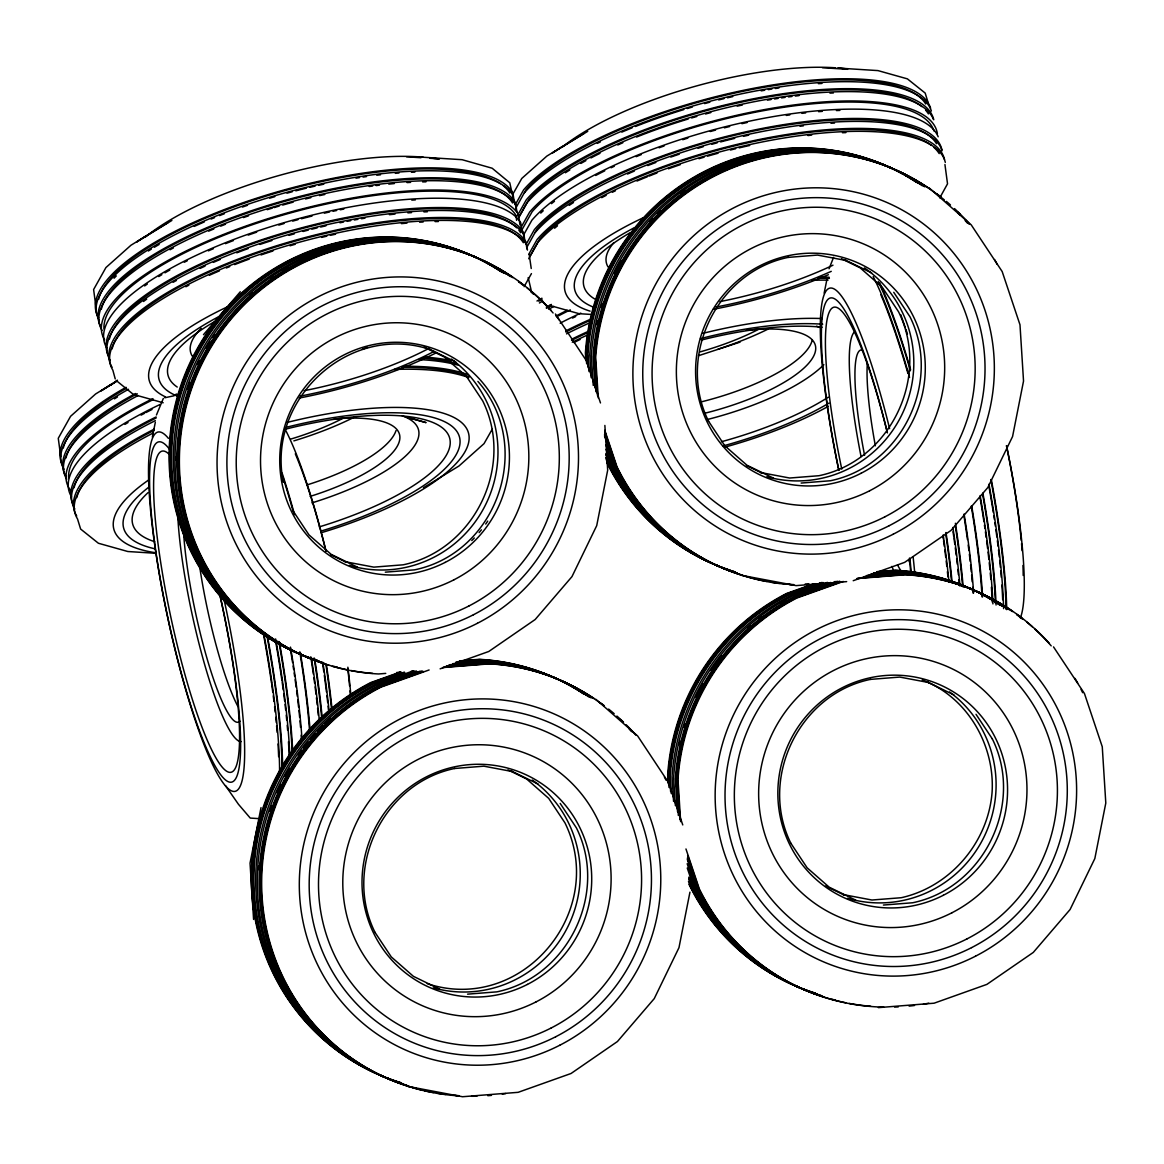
<?xml version="1.0" encoding="UTF-8"?>
<svg xmlns="http://www.w3.org/2000/svg" width="1164" height="1164" viewBox="0 0 1164 1164"><rect width="100%" height="100%" fill="white"/><g stroke="black" fill="none" stroke-linecap="round" stroke-linejoin="round"><path stroke-width="1.5" d="M261.012 807.641L250.042 863.135L253.592 919.429M689.946 892.162L678.976 947.671L654.255 998.61L617.444 1041.518L571.058 1073.484L518.14 1092.327L462.515 1096.735L407.866 1086.405M152.339 437.097L155.336 422.27M824.141 293.153L827.153 278.327M156.456 414.995L163.324 398.452M829.059 268.768L833.584 257.331M512.742 194.359L521.778 178.456L546.818 156.121L583.877 133.453M515.274 204.719L523.611 189.892A217.042 68.341 -15.2 0 1 747.273 89.541A217.042 68.341 -15.2 0 1 930.56 108.106M516.074 207.629L526.07 189.601A214.351 67.497 -15.2 0 1 738.878 92.174A214.351 67.497 -15.2 0 1 925.729 103.96M517.136 216.126L526.303 199.83A217.042 68.341 -15.2 0 1 752.715 98.925A217.042 68.341 -15.2 0 1 933.732 119.761M519.319 216.315L528.762 199.524A214.351 67.497 -15.2 0 1 727.995 105.153A214.351 67.497 -15.2 0 1 921.888 106.622M518.766 217.566L527.103 202.74A217.042 68.341 -15.2 0 1 748.03 102.956A217.042 68.341 -15.2 0 1 933.426 119.266M521.297 226.907L529.635 212.081A217.042 68.341 -15.2 0 1 758.783 110.667A217.042 68.341 -15.2 0 1 937.384 133.802M521.792 230.094L532.094 211.79A214.351 67.497 -15.2 0 1 752.977 112.69A214.351 67.497 -15.2 0 1 933.994 131.008M523.509 235.084L531.861 220.258A217.042 68.341 -15.2 0 1 752.788 120.474A217.042 68.341 -15.2 0 1 938.184 136.785M526.055 244.425L534.392 229.614A217.042 68.341 -15.2 0 1 760.79 128.709A217.042 68.341 -15.2 0 1 941.807 149.545M526.841 247.35L536.837 229.308A214.351 67.497 -15.2 0 1 749.645 131.881A214.351 67.497 -15.2 0 1 936.511 143.681M528.747 254.349L537.084 239.537A217.042 68.341 -15.2 0 1 763.482 138.647A217.042 68.341 -15.2 0 1 944.499 159.483M530.086 256.022L539.543 239.231A214.351 67.497 -15.2 0 1 736.492 145.413A214.351 67.497 -15.2 0 1 931.244 145.238M528.703 258.757L537.87 242.461A217.042 68.341 -15.2 0 1 764.282 141.557A217.042 68.341 -15.2 0 1 945.299 162.393M524.076 286.693L531.439 273.613M492.183 429.298L484.02 443.659L458.98 465.993L423.449 487.731M939.77 197.865L947.525 183.825L944.935 164.502M203.482 334.694L240.293 291.771M146.577 235.535L136.508 242.054L171.879 220.447M111.235 384.295L101.166 390.798L116.546 381.414M562.43 146.446L552.362 152.95L587.733 131.343M168.038 222.542L130.979 245.226L105.924 267.56L93.615 289.545L96.088 308.067M117.433 380.628L95.623 393.97L70.582 416.305L58.273 438.29L60.746 456.826M788.188 257.375C716.966 272.129 676.269 356.228 708.6 421.31M400.576 671.934L370.763 682.555A217.042 212.808 -66.3 0 0 251.962 894.971A217.042 212.808 -66.3 0 0 400.94 1082.738M401.144 672.181L371.345 682.817A217.042 212.808 -66.3 0 0 252.53 895.218A217.042 212.808 -66.3 0 0 401.507 1082.986M404.184 672.195L372.713 683.413A217.042 212.808 -66.3 0 0 253.839 894.912A217.042 212.808 -66.3 0 0 401.173 1083.073M404.752 672.443L373.295 683.661A217.042 212.808 -66.3 0 0 254.29 893.37A217.042 212.808 -66.3 0 0 398.364 1082.229M413.205 670.886L375.128 684.476A217.042 212.808 -66.3 0 0 256.24 895.974A217.042 212.808 -66.3 0 0 403.588 1084.12M416.465 671.002L376.729 685.174A217.042 212.808 -66.3 0 0 257.913 897.59A217.042 212.808 -66.3 0 0 406.891 1085.357M419.957 671.221L378.562 685.989A217.042 212.808 -66.3 0 0 259.688 897.488A217.042 212.808 -66.3 0 0 407.022 1085.634M422.183 670.886L379.129 686.236A217.042 212.808 -66.3 0 0 260.329 898.637A217.042 212.808 -66.3 0 0 409.306 1086.419M423.565 671.483L380.512 686.833A217.042 212.808 -66.3 0 0 261.638 898.346A217.042 212.808 -66.3 0 0 408.971 1086.492M429.109 669.969L381.079 687.095A217.042 212.808 -66.3 0 0 265.508 923.91A217.042 212.808 -66.3 0 0 459.009 1095.877M440.138 668.834L488.793 651.476L535.164 619.524L571.975 576.617L596.71 525.662L607.681 470.154L604.873 425.442M813.112 584.008L786.617 593.451A217.042 212.808 -66.3 0 0 667.67 774.86L668.223 783.663M815.338 583.673L787.184 593.713A217.042 212.808 -66.3 0 0 668.238 775.108L669.024 787.446M821.682 582.509L788.566 594.309A217.042 212.808 -66.3 0 0 669.62 775.719L670.61 791.564M822.25 582.757L789.134 594.571A217.042 212.808 -66.3 0 0 670.188 775.966L671.293 793.586M827.4 582.378L790.967 595.371A217.042 212.808 -66.3 0 0 672.021 776.766L673.578 801.429M830.659 582.495L792.568 596.07A217.042 212.808 -66.3 0 0 673.621 777.479L675.396 805.663M837.469 581.534L794.401 596.885A217.042 212.808 -66.3 0 0 675.455 778.279L677.564 811.759M839.695 581.185L794.983 597.132A217.042 212.808 -66.3 0 0 676.037 778.527L678.365 815.528M841.063 581.796L796.351 597.743A217.042 212.808 -66.3 0 0 677.404 779.138L679.965 819.66M843.289 581.462L796.933 597.99A217.042 212.808 -66.3 0 0 677.986 779.385L680.649 821.668M853.227 580.705L904.632 562.372L951.017 530.42L987.829 487.512L1012.564 436.558L1023.534 381.05L1019.984 324.771L1002.175 271.547L971.227 224.87L929.396 188.175M454.615 768.487C383.393 783.241 342.696 867.34 375.026 932.408M870.468 679.383C799.231 694.137 758.55 778.236 790.88 843.318M740.071 342.129L698.473 355.718M164.793 397.768L174.018 395.789A217.042 34.789 77.9 0 1 176.724 394.029M788.057 257.404L817.477 255.076L846.359 260.532M801.138 483.06L830.412 480.747C901.649 465.993 942.331 381.894 910.001 316.826L893.748 292.31M385.299 572.164L414.573 569.851C497.901 552.594 534.363 445.434 477.895 381.414M876.987 571.655L895.043 570.229A217.042 212.808 -66.3 0 1 966.44 586.903M877.554 571.902L895.625 570.476A217.042 212.808 -66.3 0 1 1000.211 605.135M873.509 572.935L896.993 571.073A217.042 212.808 -66.3 0 1 1001.578 605.746M874.091 573.197L897.575 571.335A217.042 212.808 -66.3 0 1 1002.16 605.993M870.497 574.419L899.408 572.135A217.042 212.808 -66.3 0 1 1003.994 606.793M866.685 575.554L901.009 572.848A217.042 212.808 -66.3 0 1 1004.11 606.517M864.91 576.646L902.842 573.648A217.042 212.808 -66.3 0 1 1007.427 608.306M863.673 577.053L903.409 573.896A217.042 212.808 -66.3 0 1 1012.418 611.58M857.824 578.217L904.792 574.507A217.042 212.808 -66.3 0 1 1012.331 611.158M856.588 578.624L905.359 574.754A217.042 212.808 -66.3 0 1 1049.419 643.445M805.212 584.008L808.82 583.731M819.66 582.873L823.268 582.582M834.108 581.724L837.731 581.447M846.664 581.622L796.089 585.623L741.453 575.307M459.329 660.905L479.204 659.319A217.042 212.808 -66.3 0 1 583.79 693.991M459.911 661.152L479.772 659.581A217.042 212.808 -66.3 0 1 584.357 694.239M455.866 662.185L481.154 660.177A217.042 212.808 -66.3 0 1 588.693 696.843M456.433 662.432L481.721 660.439A217.042 212.808 -66.3 0 1 586.307 695.097M452.854 663.669L483.555 661.239A217.042 212.808 -66.3 0 1 591.094 697.891M449.028 664.804L485.155 661.938A217.042 212.808 -66.3 0 1 589.741 696.596M447.252 665.895L486.988 662.753A217.042 212.808 -66.3 0 1 591.574 697.411M446.016 666.288L487.571 663A217.042 212.808 -66.3 0 1 592.156 697.658M443.775 667.176L488.938 663.611A217.042 212.808 -66.3 0 1 603.752 705.515M442.553 667.583L489.52 663.858A217.042 212.808 -66.3 0 1 594.106 698.516M385.75 673.403L378.518 673.971A217.042 212.808 -66.3 0 1 332.409 666.288M396.589 672.545L400.198 672.254M411.038 671.395L414.646 671.119M870.337 679.398L899.743 677.07L928.639 682.526M454.484 768.502L483.889 766.174L512.786 771.63M883.403 905.054L912.692 902.755C983.915 888.001 1024.611 803.902 992.281 738.82M467.564 994.158L496.839 991.859C568.061 977.105 608.757 893.006 576.427 827.924L560.175 803.407M878.369 1007.631L934.11 1003.193L986.897 984.38L1033.283 952.428L1070.094 909.506L1094.829 858.566L1105.8 803.058L1102.264 746.764L1084.455 693.54L1053.507 646.878M258.466 818.598L250.245 818.074L238.445 804.266L225.496 785.656M837.207 68.021L877.962 70.597L907.396 78.861L925.176 93.076L928.29 103.189M822.41 67.716L847.639 69.302M421.368 157.125L462.123 159.701L492.168 168.227L509.774 182.792L513.44 199.248M406.556 156.805L420.975 157.722M429.982 158.289L439.003 158.857M579.585 313.713L591.821 314.484M156.354 553.322L127.836 551.518L98.402 543.253L80.622 529.038L77.508 518.926A217.042 68.341 -15.2 0 1 153.372 432.906M439.468 158.871L434.769 158.537A183.723 57.851 -15.2 0 0 429.938 157.868M430.52 349.637C349.185 322.224 266.28 399.252 283.332 482.231M344.937 561.674L373.833 567.13L403.108 564.816C474.33 550.063 515.026 465.964 482.696 400.882L466.444 376.365L444.313 356.97L424.118 347.119M427.217 983.667C521.952 1014.761 608.394 911.368 564.977 822.89L548.71 798.373L526.594 778.963L507.955 769.884M549.597 305.405L579.032 313.669M404.912 416.668L426.082 422.619L409.088 417.818M133.744 394.509L163.178 402.773M845.224 260.023L871.618 272.9M841.528 258.772L860.167 267.865L882.283 287.275L898.55 311.777C930.88 376.86 890.184 460.959 818.961 475.712L789.672 478.026L760.79 472.569L761.925 473.064L746.4 465.498M773.391 478.098L746.982 465.236L724.866 445.827L708.541 421.208M429.371 349.127L455.779 362.004M927.49 682.031L953.898 694.893M922.237 680.023C967.08 696.727 994.798 744.713 992.121 791.753C988.44 842.096 950.624 886.721 901.227 897.72L871.952 900.019L843.056 894.563L844.206 895.072L825.567 885.979M357.537 567.203L331.143 554.34L309.013 534.931L292.688 510.312M330.547 554.602L346.086 562.168M855.656 900.107L829.248 887.23L807.132 867.82L790.807 843.202M511.636 771.135L538.044 783.998M439.817 989.211L413.409 976.334L391.293 956.924L374.954 932.306M116.546 380.774L133.132 394.232M595.822 699.273L637.654 735.968L668.529 782.543L682.759 824.927M976.014 714.303L992.339 738.922M555.388 313.974L586.263 360.534M586.336 360.651L600.479 402.933M604.8 430.302L617.066 466.953A217.042 212.808 -66.3 0 0 785.453 584.197M604.785 431.713L616.498 466.691A217.042 212.808 -66.3 0 0 742.545 575.394M604.538 434.434L615.116 466.095A217.042 212.808 -66.3 0 0 742.879 575.322M604.509 435.845L614.548 465.847A217.042 212.808 -66.3 0 0 737.205 573.445M606.022 445.041L612.715 465.033A217.042 212.808 -66.3 0 0 735.372 572.644M606.095 449.333L611.115 464.334A217.042 212.808 -66.3 0 0 737.161 573.023M605.935 453.524L609.281 463.519A217.042 212.808 -66.3 0 0 735.328 572.222M605.92 454.949L608.699 463.272A217.042 212.808 -66.3 0 0 734.746 571.975M605.658 457.67L607.332 462.675A217.042 212.808 -66.3 0 0 735.081 571.888M685.96 848.963L699.346 888.947A217.042 212.808 -66.3 0 0 883.796 1007.136M687.618 855.38L698.764 888.699A217.042 212.808 -66.3 0 0 845.719 1002.757M687.357 858.101L697.396 888.088A217.042 212.808 -66.3 0 0 823.443 996.791M687.342 859.512L696.814 887.841A217.042 212.808 -66.3 0 0 822.875 996.529M687.182 863.703L694.981 887.041A217.042 212.808 -66.3 0 0 821.027 995.729M687.255 868.009L693.38 886.328A217.042 212.808 -66.3 0 0 821.144 995.555M688.768 877.19L691.547 885.528A217.042 212.808 -66.3 0 0 817.594 994.216M688.753 878.602L690.98 885.266A217.042 212.808 -66.3 0 0 813.636 992.877M688.491 881.337L689.597 884.669A217.042 212.808 -66.3 0 0 815.644 993.358M531.075 289.836L528.194 277.599M115.236 378.94L112.85 370.181A217.042 68.341 -15.2 0 1 282.692 247.059A217.042 68.341 -15.2 0 1 526.71 244.847L527.452 250.071M529.198 254.392L531.235 268.506M526.914 248.878L525.924 241.923A217.042 68.341 -15.2 0 0 281.892 244.149A217.042 68.341 -15.2 0 0 112.064 367.257M525.008 241.879L524.018 234.924A217.042 68.341 -15.2 0 0 280 237.136A217.042 68.341 -15.2 0 0 110.158 360.243M523.975 237.209L523.218 232A217.042 68.341 -15.2 0 0 279.2 234.211A217.042 68.341 -15.2 0 0 109.372 357.333M521.428 227.868L520.686 222.659A217.042 68.341 -15.2 0 0 276.668 224.87A217.042 68.341 -15.2 0 0 106.826 347.978M519.959 224.914L518.475 214.482A217.042 68.341 -15.2 0 0 274.442 216.693A217.042 68.341 -15.2 0 0 104.615 339.815M516.932 212.095L515.928 205.14A217.042 68.341 -15.2 0 0 271.91 207.352A217.042 68.341 -15.2 0 0 102.083 330.46M516.394 210.902L515.143 202.216A217.042 68.341 -15.2 0 0 271.125 204.428A217.042 68.341 -15.2 0 0 101.283 327.55M514.241 202.158L513.237 195.203A217.042 68.341 -15.2 0 0 269.219 197.429A217.042 68.341 -15.2 0 0 99.377 320.537M516.627 220.331L515.899 215.253A214.351 67.497 -15.2 0 0 291.073 212.765A214.351 67.497 -15.2 0 0 103.96 328.917M598.267 397.913L595.706 357.392A217.042 212.808 -66.3 0 1 716.267 175.182A217.042 212.808 -66.3 0 1 930.633 189.412M597.583 395.891L595.139 357.144A217.042 212.808 -66.3 0 1 723.892 171.021A217.042 212.808 -66.3 0 1 944.411 200.004M595.983 391.773L593.756 356.533A217.042 212.808 -66.3 0 1 925.729 186.56M595.182 387.99L593.189 356.286A217.042 212.808 -66.3 0 1 925.162 186.313M593.247 385.429L591.356 355.471A217.042 212.808 -66.3 0 1 923.328 185.498M591.196 377.674L589.755 354.773A217.042 212.808 -66.3 0 1 710.302 172.563A217.042 212.808 -66.3 0 1 924.667 186.793M589.028 371.578L587.922 353.972A217.042 212.808 -66.3 0 1 919.88 183.985M588.227 367.809L587.34 353.711A217.042 212.808 -66.3 0 1 917.829 182.763M586.641 363.677L585.972 353.114A217.042 212.808 -66.3 0 1 902.595 173.858M585.841 359.909L585.405 352.852A217.042 212.808 -66.3 0 1 915.879 181.904M266.745 634.7A214.351 34.353 77.9 0 1 281.95 767.658M263.661 635.355A214.351 34.353 77.9 0 1 271.503 683.064M271.75 684.752A214.351 34.353 77.9 0 1 272.769 692.187M273.249 695.868A214.351 34.353 77.9 0 1 273.947 701.354M274.588 706.781A214.351 34.353 77.9 0 1 275.199 712.106M275.766 717.359A214.351 34.353 77.9 0 1 276.275 722.495M276.596 725.841A214.351 34.353 77.9 0 1 277.163 732.389M278.007 743.971A214.351 34.353 77.9 0 1 278.632 756.687M263.835 633.9A217.042 34.789 77.9 0 1 279.578 771.936M267.589 636.883A217.042 34.789 77.9 0 1 282.605 764.806M219.763 594.615A164.226 26.321 77.9 0 1 230.297 772.372A164.226 26.321 77.9 0 1 166.787 597.307A164.226 26.321 77.9 0 1 168.693 453.858M295.307 453.815A173.974 27.878 77.9 0 1 325.833 550.703M347.745 668.616A173.974 27.878 77.9 0 1 349.578 685.916M350 690.805A173.974 27.878 77.9 0 1 350.306 694.675M284.685 428.468A183.723 29.449 77.9 0 1 326.051 551.256M347.861 667.205A183.723 29.449 77.9 0 1 350.859 695.243M223.91 598.863A183.723 29.449 77.9 0 1 232.771 791.302A183.723 29.449 77.9 0 1 161.054 583.964A183.723 29.449 77.9 0 1 168.416 438.377M220.011 595.459A173.974 27.878 77.9 0 1 229.599 782.135A173.974 27.878 77.9 0 1 161.141 583.935A173.974 27.878 77.9 0 1 169.522 449.289M241.152 741.584A136.392 21.854 77.9 0 1 203.438 660.235A136.392 21.854 77.9 0 1 177.714 514.575M239.915 721.171A116.749 18.711 77.9 0 1 207.949 661.632A116.749 18.711 77.9 0 1 183.519 531.584M237.805 706.286A116.749 18.711 77.9 0 1 199.568 565.864M311.326 657.573A217.042 34.789 77.9 0 1 319.271 720.065M310.744 656.831A214.351 34.353 77.9 0 1 313.349 674.102M313.858 677.652A214.351 34.353 77.9 0 1 314.615 683.21M315.095 686.906A214.351 34.353 77.9 0 1 316.011 694.21M316.433 697.803A214.351 34.353 77.9 0 1 317.234 704.904M317.597 708.396A214.351 34.353 77.9 0 1 318.281 715.205M300.312 652.509A217.042 34.789 77.9 0 1 310.162 731.079M314.105 657.936A214.351 34.353 77.9 0 1 321.511 716.224M314.687 658.708A217.042 34.789 77.9 0 1 322.035 716.035M290.243 648.333A214.351 34.353 77.9 0 1 292.571 662.549M293.11 666.041A214.351 34.353 77.9 0 1 293.634 669.518M294.157 672.967A214.351 34.353 77.9 0 1 294.652 676.371M295.132 679.747A214.351 34.353 77.9 0 1 296.151 687.167M296.631 690.863A214.351 34.353 77.9 0 1 297.329 696.348M297.766 699.971A214.351 34.353 77.9 0 1 298.581 707.101M298.959 710.607A214.351 34.353 77.9 0 1 299.657 717.475M299.977 720.836A214.351 34.353 77.9 0 1 300.545 727.384M301.141 735.153A214.351 34.353 77.9 0 1 301.389 738.951M299.759 651.855A214.351 34.353 77.9 0 1 309.609 731.385M279.375 641.931A217.042 34.789 77.9 0 1 292.731 752.104M278.836 641.451A214.351 34.353 77.9 0 1 292.106 752.031M322.559 663.32A214.351 34.353 77.9 0 1 323.81 671.861M324.32 675.411A214.351 34.353 77.9 0 1 326.473 691.969M326.895 695.563A214.351 34.353 77.9 0 1 327.695 702.663M328.059 706.141A214.351 34.353 77.9 0 1 328.408 709.589M282.605 476.236A214.351 34.353 77.9 0 1 292.935 510.603M325.891 664.382A214.351 34.353 77.9 0 1 331.493 708.92M282.125 473.122A217.042 34.789 77.9 0 1 294.55 514.634M326.502 665.27A217.042 34.789 77.9 0 1 331.987 708.629M322.894 662.432A217.042 34.789 77.9 0 1 329.077 711.029M275.635 638.949A217.042 34.789 77.9 0 1 289.734 754.563M275.432 640.316A214.351 34.353 77.9 0 1 281.964 680.824M282.212 682.511A214.351 34.353 77.9 0 1 283.23 689.932M283.71 693.628A214.351 34.353 77.9 0 1 284.627 700.932M285.049 704.526A214.351 34.353 77.9 0 1 285.66 709.865M286.228 715.118A214.351 34.353 77.9 0 1 286.737 720.254M287.202 725.259A214.351 34.353 77.9 0 1 287.624 730.148M288.468 741.73A214.351 34.353 77.9 0 1 289.094 754.447M290.491 647.111A217.042 34.789 77.9 0 1 302.073 740.682M957.754 212.779A217.042 212.808 -66.3 0 1 960.285 215.34M965.189 220.593A217.042 212.808 -66.3 0 1 967.56 223.255M957.856 212.11A217.042 212.808 -66.3 0 1 960.402 214.656M965.363 219.865A217.042 212.808 -66.3 0 1 968.943 223.866M793.804 584.619A217.042 212.808 -66.3 0 1 783.096 583.775M779.516 583.368A217.042 212.808 -66.3 0 1 770.568 582.073M767.003 581.447A217.042 212.808 -66.3 0 1 745.964 576.427M936.453 193.588A217.042 212.808 -66.3 0 1 940.759 196.862M946.361 201.416A217.042 212.808 -66.3 0 1 950.479 204.966M954.509 208.603A217.042 212.808 -66.3 0 1 969.51 224.114M994.536 259.514A217.042 212.808 -66.3 0 1 997.126 264.272M792.597 584.764A217.042 212.808 -66.3 0 1 789.032 584.517M729.421 570.025A217.042 212.808 -66.3 0 1 606.764 462.414M905.752 175.619A217.042 212.808 -66.3 0 1 917.93 183.141M919.313 183.737A217.042 212.808 -66.3 0 1 922.266 185.745M864.401 267.924A116.749 114.479 -66.3 0 1 902.653 413.06A116.749 114.479 -66.3 0 1 766.872 476.745M596.594 324.48A214.351 210.175 -66.3 0 1 597.365 320.929M601.061 306.918A214.351 210.175 -66.3 0 1 602.123 303.484M614.228 273.293A214.351 210.175 -66.3 0 1 621.067 260.474M649.934 221.247A214.351 210.175 -66.3 0 1 652.422 218.599M657.5 213.463A214.351 210.175 -66.3 0 1 660.09 210.975M680.794 193.719A214.351 210.175 -66.3 0 1 685.203 190.561M1016.783 614.723A217.042 212.808 -66.3 0 1 1022.487 619.117M835.534 1000.167A217.042 212.808 -66.3 0 1 832.056 999.279M1016.71 614.272A217.042 212.808 -66.3 0 1 1022.458 618.608M1026.677 621.998A217.042 212.808 -66.3 0 1 1032.177 626.712M1034.869 629.127A217.042 212.808 -66.3 0 1 1051.208 645.86M870.73 1006.263A217.042 212.808 -66.3 0 1 849.284 1003.441M1074.998 678.365A217.042 212.808 -66.3 0 1 1077.689 683.093M1081.065 689.466A217.042 212.808 -66.3 0 1 1082.666 692.682M928.756 1003.193A217.042 212.808 -66.3 0 1 923.445 1004.168M914.497 1005.492A217.042 212.808 -66.3 0 1 909.084 1006.103M898.23 1006.918A217.042 212.808 -66.3 0 1 894.607 1007.064M969.743 588.358A217.042 212.808 -66.3 0 1 999.629 604.887M815.076 993.11A217.042 212.808 -66.3 0 1 689.03 884.422M679.238 744.713A214.351 210.175 -66.3 0 1 680.052 741.162M683.85 727.194A214.351 210.175 -66.3 0 1 684.941 723.775M695.708 696.93A214.351 210.175 -66.3 0 1 702.445 684.039M710.928 670.246A214.351 210.175 -66.3 0 1 721.564 655.652M747.637 628.153A214.351 210.175 -66.3 0 1 750.344 625.796M758.724 618.972A214.351 210.175 -66.3 0 1 761.605 616.789M781.175 603.796A214.351 210.175 -66.3 0 1 785.846 601.119M1005.594 607.506A217.042 212.808 -66.3 0 1 1008.548 609.5M949.533 691.954A116.749 114.479 -66.3 0 1 983.769 837.483A116.749 114.479 -66.3 0 1 847.465 898.244M507.475 274.602A217.042 212.808 -66.3 0 1 510.429 276.596M322.923 662.84A217.042 212.808 -66.3 0 1 196.047 365.22A217.042 212.808 -66.3 0 1 505.991 273.627M451.428 359.065A116.749 114.479 -66.3 0 1 485.65 504.594A116.749 114.479 -66.3 0 1 349.346 565.355M471.624 255.454A217.042 212.808 -66.3 0 1 501.524 271.983M316.957 660.221A217.042 212.808 -66.3 0 1 182.966 379.522A217.042 212.808 -66.3 0 1 468.321 254.014M487.716 521.108A116.749 114.479 -66.3 0 1 485.708 524.062M481.416 529.824A116.749 114.479 -66.3 0 1 479.132 532.617M474.301 537.986A116.749 114.479 -66.3 0 1 471.784 540.547M530.755 291.757A217.042 212.808 -66.3 0 1 533.461 294.157M324.756 663.64A217.042 212.808 -66.3 0 1 198.273 365.205A217.042 212.808 -66.3 0 1 509.308 275.417M319.474 661.327A217.042 212.808 -66.3 0 1 192.991 362.892A217.042 212.808 -66.3 0 1 504.041 273.089M323.025 662.651A217.042 212.808 -66.3 0 1 194.446 364.521A217.042 212.808 -66.3 0 1 505.874 273.904M325.323 663.887A217.042 212.808 -66.3 0 1 199.626 363.823A217.042 212.808 -66.3 0 1 512.829 277.658M518.664 281.834A217.042 212.808 -66.3 0 1 522.956 285.107M337.415 667.278A217.042 212.808 -66.3 0 1 333.937 666.375M518.591 281.368A217.042 212.808 -66.3 0 1 522.912 284.598M527.161 287.959A217.042 212.808 -66.3 0 1 553.089 312.971M372.611 673.374A217.042 212.808 -66.3 0 1 351.164 670.551M347.6 669.867A217.042 212.808 -66.3 0 1 195.741 376.118A217.042 212.808 -66.3 0 1 511.258 276.261M317.525 660.468A217.042 212.808 -66.3 0 1 190.663 362.862A217.042 212.808 -66.3 0 1 500.607 271.256M176.084 460.187A214.351 210.175 -66.3 0 1 176.084 456.579M187.389 389.169A214.351 210.175 -66.3 0 1 189.79 382.403M197.589 364.041A214.351 210.175 -66.3 0 1 199.19 360.767M206.13 348.007A214.351 210.175 -66.3 0 1 209.884 341.852M212.808 337.342A214.351 210.175 -66.3 0 1 214.831 334.374M249.532 295.249A214.351 210.175 -66.3 0 1 252.224 292.892M270.848 278.632A214.351 210.175 -66.3 0 1 273.86 276.61M283.056 270.892A214.351 210.175 -66.3 0 1 287.726 268.215M328.976 665.27A217.042 212.808 -66.3 0 1 213.128 343.817A217.042 212.808 -66.3 0 1 551.299 310.555M555.999 315.924A217.042 212.808 -66.3 0 1 559.418 320.1M315.517 659.973A217.042 212.808 -66.3 0 1 193.209 361A217.042 212.808 -66.3 0 1 503.459 272.842M629.186 729.057A217.042 212.808 -66.3 0 1 631.616 731.69M440.981 1093.389A217.042 212.808 -66.3 0 1 437.402 1092.865M416.203 1088.384A217.042 212.808 -66.3 0 1 412.74 1087.423M599.984 702.576A217.042 212.808 -66.3 0 1 604.32 705.762M608.597 709.08A217.042 212.808 -66.3 0 1 614.17 713.678M616.905 716.064A217.042 212.808 -66.3 0 1 623.555 722.204M626.13 724.736A217.042 212.808 -66.3 0 1 635.937 735.212M664.397 776.97A217.042 212.808 -66.3 0 1 666.026 780.171M505.816 1093.563A217.042 212.808 -66.3 0 1 502.237 1094.102M491.441 1095.382A217.042 212.808 -66.3 0 1 487.818 1095.688M476.964 1096.212A217.042 212.808 -66.3 0 1 471.536 1096.27M620.354 719.454A217.042 212.808 -66.3 0 1 622.973 721.942M629.331 728.344A217.042 212.808 -66.3 0 1 631.79 730.977M458.441 1095.615A217.042 212.808 -66.3 0 1 454.877 1095.368M445.928 1094.466A217.042 212.808 -66.3 0 1 436.995 1093.171M433.43 1092.545A217.042 212.808 -66.3 0 1 424.584 1090.712M421.062 1089.882A217.042 212.808 -66.3 0 1 412.391 1087.525M258.612 869.581A214.351 210.175 -66.3 0 1 258.815 866.016M269.655 811.177A214.351 210.175 -66.3 0 1 271.43 806.085M276.828 792.64A214.351 210.175 -66.3 0 1 280.655 784.391M284.831 776.315A214.351 210.175 -66.3 0 1 289.327 768.458M298.13 754.898A214.351 210.175 -66.3 0 1 301.301 750.504M303.484 747.608A214.351 210.175 -66.3 0 1 308.009 741.934M310.337 739.14A214.351 210.175 -66.3 0 1 315.138 733.684M317.597 731.021A214.351 210.175 -66.3 0 1 322.646 725.841M325.222 723.31A214.351 210.175 -66.3 0 1 330.46 718.435M532.268 780.026A116.749 114.479 -66.3 0 1 568.701 924.973A116.749 114.479 -66.3 0 1 433.299 987.843M878.165 281.47A214.351 34.353 77.9 0 1 910.423 370.763M945.663 533.359A214.351 34.353 77.9 0 1 951.483 581.243M880.842 294.725A214.351 34.353 77.9 0 1 895.378 333.122M895.902 334.65A214.351 34.353 77.9 0 1 907.862 373.193M942.825 535.731A214.351 34.353 77.9 0 1 943.32 539.121M943.553 540.809A214.351 34.353 77.9 0 1 944.324 546.382M944.819 550.077A214.351 34.353 77.9 0 1 945.75 557.411M946.187 561.033A214.351 34.353 77.9 0 1 946.812 566.402M947.394 571.669A214.351 34.353 77.9 0 1 947.918 576.849M873.204 276.581A217.042 34.789 77.9 0 1 909.55 377.471M943.189 534.931A217.042 34.789 77.9 0 1 948.922 581.709M879.562 282.663A217.042 34.789 77.9 0 1 910.583 369.628M945.997 532.53A217.042 34.789 77.9 0 1 952.152 582.742M841.761 469.077A164.226 26.321 77.9 0 1 832.056 308.125A164.226 26.321 77.9 0 1 887.39 432.935M909.462 558.051A164.226 26.321 77.9 0 1 910.728 574.07M1006.554 445.812A183.723 29.449 77.9 0 1 1020.362 617.895M1006.453 445.637A173.974 27.878 77.9 0 1 1021.221 540.314M1021.526 543.617A173.974 27.878 77.9 0 1 1022.108 550.732M1022.952 565.471A173.974 27.878 77.9 0 1 1023.2 575.452M838.778 470.111A183.723 29.449 77.9 0 1 827.662 289.225A183.723 29.449 77.9 0 1 889.602 428.643M913.143 557.25A183.723 29.449 77.9 0 1 914.846 574.39M838.895 470.372A173.974 27.878 77.9 0 1 828.448 298.944A173.974 27.878 77.9 0 1 887.303 432.237M909.957 558.953A173.974 27.878 77.9 0 1 911.339 574.463M893.123 569.327A136.392 21.854 77.9 0 1 891.9 566.417M861.054 456.535A136.392 21.854 77.9 0 1 854.303 332.06M902.653 573.314A116.749 18.711 77.9 0 1 897.531 564.933M864.59 455.342A116.749 18.711 77.9 0 1 862.364 349.942M910.35 563.725A116.749 18.711 77.9 0 1 908.88 560.903M875.357 445.797A116.749 18.711 77.9 0 1 867.296 363.91M980.132 495.573A217.042 34.789 77.9 0 1 992.921 603.898M979.899 496.839A214.351 34.353 77.9 0 1 983.915 521.618M984.424 525.051A214.351 34.353 77.9 0 1 984.919 528.471M985.399 531.846A214.351 34.353 77.9 0 1 986.17 537.419M986.665 541.115A214.351 34.353 77.9 0 1 987.596 548.448M988.032 552.071A214.351 34.353 77.9 0 1 988.847 559.2M989.225 562.707A214.351 34.353 77.9 0 1 989.924 569.574M990.244 572.935A214.351 34.353 77.9 0 1 990.811 579.468M991.408 587.253A214.351 34.353 77.9 0 1 992.223 602.021M971.824 506.762A217.042 34.789 77.9 0 1 982.62 596.797M982.663 494.38A214.351 34.353 77.9 0 1 995.366 603.127M982.882 493.085A217.042 34.789 77.9 0 1 996.064 605.018M963.821 515.07A214.351 34.353 77.9 0 1 967.459 539.514M968.201 545.072A214.351 34.353 77.9 0 1 968.914 550.572M969.35 554.21A214.351 34.353 77.9 0 1 970.194 561.383M970.587 564.918A214.351 34.353 77.9 0 1 971.3 571.83M971.634 575.22A214.351 34.353 77.9 0 1 972.216 581.811M972.668 587.34A214.351 34.353 77.9 0 1 973.075 593.116M971.271 506.122A214.351 34.353 77.9 0 1 982.038 596.899M955.397 523.262A217.042 34.789 77.9 0 1 963.195 587.122M955.338 525.953A214.351 34.353 77.9 0 1 962.512 585.536M989.094 487.396A214.351 34.353 77.9 0 1 993.299 512.407M993.838 515.899A214.351 34.353 77.9 0 1 994.376 519.377M994.885 522.811A214.351 34.353 77.9 0 1 995.38 526.23M995.86 529.605A214.351 34.353 77.9 0 1 996.879 537.026M997.359 540.722A214.351 34.353 77.9 0 1 998.057 546.207M998.494 549.83A214.351 34.353 77.9 0 1 999.309 556.959M999.687 560.466A214.351 34.353 77.9 0 1 1000.385 567.334M1000.705 570.695A214.351 34.353 77.9 0 1 1001.273 577.228M1001.869 585.012A214.351 34.353 77.9 0 1 1002.684 599.78M990.855 479.539A214.351 34.353 77.9 0 1 1006.045 609.31M991.379 479.903A217.042 34.789 77.9 0 1 1006.715 609.66M988.964 484.209A217.042 34.789 77.9 0 1 1003.601 608.627M900.703 314.615A217.042 34.789 77.9 0 1 905.214 327.375M905.854 329.252A217.042 34.789 77.9 0 1 907.44 333.966M952.865 527.452A217.042 34.789 77.9 0 1 959.98 586.147M953.04 531.788A214.351 34.353 77.9 0 1 953.782 536.88M954.014 538.568A214.351 34.353 77.9 0 1 954.786 544.141M955.28 547.837A214.351 34.353 77.9 0 1 956.211 555.17M956.648 558.793A214.351 34.353 77.9 0 1 957.274 564.162M957.856 569.429A214.351 34.353 77.9 0 1 958.379 574.609M958.86 579.657A214.351 34.353 77.9 0 1 959.296 584.59M964.098 514.008A217.042 34.789 77.9 0 1 973.642 592.898M170.017 249.765A214.351 67.497 -15.2 0 1 173.392 247.947M208.676 231.141A214.351 67.497 -15.2 0 1 213.812 228.973M220.724 226.151A214.351 67.497 -15.2 0 1 225.481 224.274M243.494 217.581A214.351 67.497 -15.2 0 1 248.543 215.82M267.254 209.68A214.351 67.497 -15.2 0 1 272.376 208.109M274.078 207.585A214.351 67.497 -15.2 0 1 279.244 206.057M282.707 205.068A214.351 67.497 -15.2 0 1 293.197 202.158M305.521 198.971A214.351 67.497 -15.2 0 1 310.803 197.691M319.562 195.639A214.351 67.497 -15.2 0 1 324.785 194.49M369.206 186.502A214.351 67.497 -15.2 0 1 372.655 186.036M376.074 185.585A214.351 67.497 -15.2 0 1 379.464 185.163M388.791 184.116A214.351 67.497 -15.2 0 1 394.334 183.563M407.036 182.588A214.351 67.497 -15.2 0 1 410.586 182.384M422.648 181.904A214.351 67.497 -15.2 0 1 425.966 181.846M101.326 309.202A214.351 67.497 -15.2 0 1 298.566 197.618A214.351 67.497 -15.2 0 1 512.582 202.987M98.591 317.612A217.042 68.341 -15.2 0 1 268.433 194.504A217.042 68.341 -15.2 0 1 512.451 192.293M436.835 352.503A183.723 57.851 -15.2 0 1 299.119 398.059M165.463 396.88A183.723 57.851 -15.2 0 1 227.227 306.932M112.108 348.924A214.351 67.497 -15.2 0 1 309.348 237.325A214.351 67.497 -15.2 0 1 523.349 242.709M434.143 351.397A173.974 54.781 -15.2 0 1 299.977 396.153M177.161 396.066A173.974 54.781 -15.2 0 1 218.221 316.943M429.123 348.298A164.226 51.711 -15.2 0 1 304.168 390.682M177.234 387.045A164.226 51.711 -15.2 0 1 215.849 320.915M367.286 347.425A136.392 42.952 -15.2 0 1 362.353 349.185M192.235 356.053A136.392 42.952 -15.2 0 1 201.183 328.321M114.072 278.211A214.351 67.497 -15.2 0 1 116.298 275.897M148.323 251.002A214.351 67.497 -15.2 0 1 151.32 249.125M154.39 247.248A214.351 67.497 -15.2 0 1 159.119 244.455M194.257 226.398A214.351 67.497 -15.2 0 1 204.282 221.946M211.12 219.05A214.351 67.497 -15.2 0 1 214.569 217.624M219.603 215.602A214.351 67.497 -15.2 0 1 224.39 213.725M242.476 207.061A214.351 67.497 -15.2 0 1 247.525 205.3M269.684 198.171A214.351 67.497 -15.2 0 1 274.82 196.643M286.999 193.18A214.351 67.497 -15.2 0 1 292.266 191.754M295.787 190.838A214.351 67.497 -15.2 0 1 306.35 188.175M309.871 187.331A214.351 67.497 -15.2 0 1 315.124 186.109M318.616 185.323A214.351 67.497 -15.2 0 1 323.825 184.188M355.995 178.165A214.351 67.497 -15.2 0 1 359.516 177.612M363.023 177.074A214.351 67.497 -15.2 0 1 366.5 176.579M376.772 175.226A214.351 67.497 -15.2 0 1 380.512 174.789M395.309 173.32A214.351 67.497 -15.2 0 1 398.946 173.029M411.401 172.272A214.351 67.497 -15.2 0 1 414.85 172.126M98.634 299.279A214.351 67.497 -15.2 0 1 277.818 192.613A214.351 67.497 -15.2 0 1 500.404 183.621M503.357 185.804A214.351 67.497 -15.2 0 1 509.876 193.064M143.507 301.476A214.351 67.497 -15.2 0 1 146.679 299.133M173.13 282.299A214.351 67.497 -15.2 0 1 176.433 280.466M200.15 268.389A214.351 67.497 -15.2 0 1 205.039 266.12M213.376 262.395A214.351 67.497 -15.2 0 1 220.171 259.485M236.772 252.821A214.351 67.497 -15.2 0 1 248.238 248.558M259.994 244.44A214.351 67.497 -15.2 0 1 271.91 240.541M289.05 235.346A214.351 67.497 -15.2 0 1 294.274 233.862M303.047 231.476A214.351 67.497 -15.2 0 1 308.329 230.094M311.85 229.192A214.351 67.497 -15.2 0 1 317.132 227.897M320.653 227.053A214.351 67.497 -15.2 0 1 325.905 225.831M339.961 222.775A214.351 67.497 -15.2 0 1 343.54 222.048M347.134 221.349A214.351 67.497 -15.2 0 1 350.728 220.665M354.307 219.996A214.351 67.497 -15.2 0 1 357.886 219.356M361.451 218.745A214.351 67.497 -15.2 0 1 365.001 218.163M389.416 214.714A214.351 67.497 -15.2 0 1 395.018 214.089M407.909 212.881A214.351 67.497 -15.2 0 1 411.532 212.605M423.914 211.906A214.351 67.497 -15.2 0 1 427.348 211.79M109.416 338.986A214.351 67.497 -15.2 0 1 297.635 229.788A214.351 67.497 -15.2 0 1 516.7 227.824M518.882 230.254A214.351 67.497 -15.2 0 1 520.657 232.771M144.903 237.398A183.723 57.851 -15.2 0 1 423.099 157.155M144.642 285.937A214.351 67.497 -15.2 0 1 147.29 284.074M158.77 276.566A214.351 67.497 -15.2 0 1 161.825 274.689M164.968 272.827A214.351 67.497 -15.2 0 1 169.799 270.048M184.319 262.249A214.351 67.497 -15.2 0 1 187.36 260.707M208.356 250.871A214.351 67.497 -15.2 0 1 213.434 248.66M225.481 243.669A214.351 67.497 -15.2 0 1 233.44 240.555M248.252 235.099A214.351 67.497 -15.2 0 1 256.677 232.174M278.836 225.103A214.351 67.497 -15.2 0 1 284.001 223.575M292.702 221.116A214.351 67.497 -15.2 0 1 297.955 219.676M301.476 218.745A214.351 67.497 -15.2 0 1 312.039 216.053M324.32 213.172A214.351 67.497 -15.2 0 1 329.543 212.008M333.05 211.266A214.351 67.497 -15.2 0 1 336.629 210.509M340.223 209.782A214.351 67.497 -15.2 0 1 343.802 209.083M411.794 200.106A214.351 67.497 -15.2 0 1 415.344 199.902M185.876 286.751A214.351 67.497 -15.2 0 1 188.844 285.209M209.375 275.286A214.351 67.497 -15.2 0 1 219.458 270.848M226.311 267.982A214.351 67.497 -15.2 0 1 229.774 266.571M234.662 264.606A214.351 67.497 -15.2 0 1 249.271 259.077M260.998 254.945A214.351 67.497 -15.2 0 1 272.9 251.002M290.025 245.779A214.351 67.497 -15.2 0 1 295.22 244.28M321.584 237.398A214.351 67.497 -15.2 0 1 326.851 236.161M330.343 235.361A214.351 67.497 -15.2 0 1 335.567 234.211M401.42 223.633A214.351 67.497 -15.2 0 1 406.949 223.124M419.593 222.193A214.351 67.497 -15.2 0 1 423.114 222.004M435.089 221.582A214.351 67.497 -15.2 0 1 438.377 221.538M74.016 506.078A217.042 68.341 -15.2 0 1 156.107 416.945M425.18 357.086A217.042 68.341 -15.2 0 1 451.53 360.782M74.074 487.745A214.351 67.497 -15.2 0 1 156.107 418.036M421.659 358.032A214.351 67.497 -15.2 0 1 456.594 363.648M285.544 429.167A164.226 51.711 -15.2 0 1 449.348 437.097A164.226 51.711 -15.2 0 1 319.256 526.885M154.725 541.697A164.226 51.711 -15.2 0 1 148.017 492.634M64.035 469.296A217.042 68.341 -15.2 0 1 128.535 389.285M114.465 398.816A214.351 67.497 -15.2 0 1 117.491 396.939M76.708 516.016A217.042 68.341 -15.2 0 1 154.114 429.21M403.733 366.296A217.042 68.341 -15.2 0 1 468.088 374.735M74.816 509.003A217.042 68.341 -15.2 0 1 155.321 420.641M418.822 359.574A217.042 68.341 -15.2 0 1 457.845 365.06M394.349 369.454A217.042 68.341 -15.2 0 1 468.874 377.645M76.766 497.668A214.351 67.497 -15.2 0 1 154.201 430.273M402.249 367.373A214.351 67.497 -15.2 0 1 468.772 376.874M287.261 422.401A183.723 57.851 -15.2 0 1 468.263 432.237A183.723 57.851 -15.2 0 1 322.588 532.326M155.19 552.682A183.723 57.851 -15.2 0 1 148.992 479.743M286.402 427.275A173.974 54.781 -15.2 0 1 459.169 436.005A173.974 54.781 -15.2 0 1 321.293 531.002M155.045 548.826A173.974 54.781 -15.2 0 1 148.425 487.425M63.249 466.371A217.042 68.341 -15.2 0 1 126.076 387.306M63.293 448.038A214.351 67.497 -15.2 0 1 126.221 388.427M402.191 415.795A136.392 42.952 -15.2 0 1 311.908 502.892M334.257 418.953A116.749 36.768 -15.2 0 1 399.165 441.927A116.749 36.768 -15.2 0 1 310.133 496.402M395.993 430.622A116.749 36.768 -15.2 0 1 307.02 484.922M354.147 417.236A142.59 44.901 -15.2 0 1 293.852 440.88M342.463 418.56A116.749 36.768 -15.2 0 1 290.898 439.046M65.941 476.294A217.042 68.341 -15.2 0 1 135.548 393.534M65.984 457.961A214.351 67.497 -15.2 0 1 137.25 393.781M68.618 477.677A214.351 67.497 -15.2 0 1 152.906 399.747M66.726 479.219A217.042 68.341 -15.2 0 1 138.065 395.542M71.484 496.737A217.042 68.341 -15.2 0 1 160.006 404.505M71.062 491.121A217.042 68.341 -15.2 0 1 152.95 398.641M111.046 384.935A183.723 57.851 -15.2 0 1 117.346 380.148M124.941 424.38A214.351 67.497 -15.2 0 1 128.04 422.517M141.106 415.126A214.351 67.497 -15.2 0 1 144.511 413.322M145.98 412.551A214.351 67.497 -15.2 0 1 152.018 409.466M562.241 147.086A183.723 57.851 -15.2 0 1 835.374 67.788M838.953 68.065A183.723 57.851 -15.2 0 1 847.421 68.982M828.375 274.719A183.723 57.851 -15.2 0 1 713.197 309.304M590.09 311.152A183.723 57.851 -15.2 0 1 643.081 217.828M831.256 271.343A173.974 54.781 -15.2 0 1 715.816 307.063M593 306.961A173.974 54.781 -15.2 0 1 634.074 227.838M535.178 232.524A217.042 68.341 -15.2 0 1 758.841 132.172A217.042 68.341 -15.2 0 1 942.127 150.738M925.598 110.129A214.351 67.497 -15.2 0 1 928.421 113.897M540.765 213.085A214.351 67.497 -15.2 0 1 543.239 210.742M551.46 203.656A214.351 67.497 -15.2 0 1 554.471 201.299M595.706 175.458A214.351 67.497 -15.2 0 1 604.756 170.846M611.071 167.776A214.351 67.497 -15.2 0 1 614.286 166.263M636.141 156.674A214.351 67.497 -15.2 0 1 641.335 154.579M659.1 147.784A214.351 67.497 -15.2 0 1 664.091 145.995M682.73 139.709A214.351 67.497 -15.2 0 1 687.851 138.094M710.287 131.532A214.351 67.497 -15.2 0 1 715.554 130.106M724.372 127.836A214.351 67.497 -15.2 0 1 729.653 126.527M741.919 123.675A214.351 67.497 -15.2 0 1 747.113 122.54M786.326 115.425A214.351 67.497 -15.2 0 1 789.803 114.93M801.938 113.345A214.351 67.497 -15.2 0 1 805.663 112.923M818.598 111.671A214.351 67.497 -15.2 0 1 822.25 111.38M836.421 110.551A214.351 67.497 -15.2 0 1 839.855 110.42M524.411 192.817A217.042 68.341 -15.2 0 1 748.074 92.465A217.042 68.341 -15.2 0 1 931.36 111.031M832.973 265.188A164.226 51.711 -15.2 0 1 720.021 301.578M594.731 298.988A164.226 51.711 -15.2 0 1 630.131 232.713M608.074 266.949A136.392 42.952 -15.2 0 1 613.85 242.679M934.008 147.479A214.351 67.497 -15.2 0 1 939.203 153.604M597.307 143.39A214.351 67.497 -15.2 0 1 600.435 141.863M621.823 132.114A214.351 67.497 -15.2 0 1 632.139 127.822M635.457 126.498A214.351 67.497 -15.2 0 1 683.821 109.591M687.24 108.558A214.351 67.497 -15.2 0 1 692.391 107.03M704.598 103.596A214.351 67.497 -15.2 0 1 709.865 102.199M718.683 99.944A214.351 67.497 -15.2 0 1 723.964 98.649M727.471 97.82A214.351 67.497 -15.2 0 1 732.723 96.612M761.169 90.865A214.351 67.497 -15.2 0 1 764.733 90.239M768.298 89.643A214.351 67.497 -15.2 0 1 771.848 89.061M775.37 88.508A214.351 67.497 -15.2 0 1 778.876 87.984M818.408 83.677A214.351 67.497 -15.2 0 1 821.973 83.444M554.602 228.217A214.351 67.497 -15.2 0 1 557.483 225.845M601.715 197.662A214.351 67.497 -15.2 0 1 606.182 195.348M612.337 192.264A214.351 67.497 -15.2 0 1 615.494 190.736M636.999 181.031A214.351 67.497 -15.2 0 1 647.344 176.768M648.93 176.142A214.351 67.497 -15.2 0 1 656.933 173.029M668.442 168.78A214.351 67.497 -15.2 0 1 680.242 164.691M698.997 158.711A214.351 67.497 -15.2 0 1 704.147 157.184M707.596 156.165A214.351 67.497 -15.2 0 1 718.072 153.241M730.395 150.025A214.351 67.497 -15.2 0 1 735.677 148.716M739.184 147.872A214.351 67.497 -15.2 0 1 749.674 145.485M807.962 135.548A214.351 67.497 -15.2 0 1 811.686 135.111M842.445 132.74A214.351 67.497 -15.2 0 1 845.879 132.609M569.211 205.373A214.351 67.497 -15.2 0 1 573.474 202.551M627.527 174.033A214.351 67.497 -15.2 0 1 634.307 171.093M647.81 165.579A214.351 67.497 -15.2 0 1 655.856 162.48M670.784 157.082A214.351 67.497 -15.2 0 1 679.238 154.201M698.007 148.265A214.351 67.497 -15.2 0 1 703.172 146.737M711.873 144.278A214.351 67.497 -15.2 0 1 717.126 142.837M720.647 141.906A214.351 67.497 -15.2 0 1 734.731 138.37M743.49 136.334A214.351 67.497 -15.2 0 1 748.714 135.17M800.003 126.265A214.351 67.497 -15.2 0 1 803.393 125.843M830.965 123.268A214.351 67.497 -15.2 0 1 834.515 123.064M565.398 172.767A214.351 67.497 -15.2 0 1 569.851 169.944M580.894 163.426A214.351 67.497 -15.2 0 1 585.87 160.661M590.948 157.94A214.351 67.497 -15.2 0 1 599.998 153.313M617.778 144.991A214.351 67.497 -15.2 0 1 622.827 142.765M636.577 137.046A214.351 67.497 -15.2 0 1 688.215 119.004M691.649 117.971A214.351 67.497 -15.2 0 1 696.829 116.458M705.544 113.999A214.351 67.497 -15.2 0 1 710.811 112.588M737.161 106.157A214.351 67.497 -15.2 0 1 742.356 105.022M767.425 100.162A214.351 67.497 -15.2 0 1 770.99 99.566M774.54 98.984A214.351 67.497 -15.2 0 1 778.061 98.431M781.568 97.907A214.351 67.497 -15.2 0 1 785.045 97.398M788.494 96.932A214.351 67.497 -15.2 0 1 791.927 96.481M795.303 96.059A214.351 67.497 -15.2 0 1 799.042 95.608M829.932 93.105A214.351 67.497 -15.2 0 1 833.395 92.96M768.487 328.888A142.59 44.901 -15.2 0 1 718.086 349.142M759.728 328.728A116.749 36.768 -15.2 0 1 699.884 351.95M828.943 403.122A173.974 54.781 -15.2 0 1 723.193 445.914M700.466 338.622A173.974 54.781 -15.2 0 1 822.715 324.218M828.404 406.28A183.723 57.851 -15.2 0 1 724.808 447.165M703.1 333.297A183.723 57.851 -15.2 0 1 822.264 318.572M828.259 397.2A164.226 51.711 -15.2 0 1 721.389 441.738M701.383 340.063A164.226 51.711 -15.2 0 1 822.075 327.259M746.488 330.198A116.749 36.768 -15.2 0 1 813.738 355.937A116.749 36.768 -15.2 0 1 705.253 413.133M823.85 364.667A136.392 42.952 -15.2 0 1 707.159 419.564M816.473 326.153A136.392 42.952 -15.2 0 1 820.984 327.841M812.21 340.194A116.749 36.768 -15.2 0 1 702.139 401.653M539.398 302.989A217.042 68.341 -15.2 0 1 542.715 301.112M571.509 339.321A217.042 68.341 -15.2 0 1 587.704 331.624M819.587 277.192A217.042 68.341 -15.2 0 1 829.146 277.236M571.568 340.397A214.351 67.497 -15.2 0 1 587.442 332.773M818.088 278.269A214.351 67.497 -15.2 0 1 829.394 278.371M572.295 342.245A217.042 68.341 -15.2 0 1 586.831 335.305M811.919 280.291A217.042 68.341 -15.2 0 1 828.055 280.131M536.982 301.01A217.042 68.341 -15.2 0 1 541.915 298.202M538.83 301.185A214.351 67.497 -15.2 0 1 542.06 299.323M565.733 330.954A217.042 68.341 -15.2 0 1 590.075 319.431M565.85 332.016A214.351 67.497 -15.2 0 1 589.712 320.595M556.45 315.779A217.042 68.341 -15.2 0 1 567.203 310.322M558.138 316.041A214.351 67.497 -15.2 0 1 570.316 309.886M566.519 333.879A217.042 68.341 -15.2 0 1 589.159 323.097M573.896 342.551A214.351 67.497 -15.2 0 1 580.138 339.481M546.294 307.194A217.042 68.341 -15.2 0 1 551.401 304.43M546.396 308.329A214.351 67.497 -15.2 0 1 551.401 305.579M560.16 323.17A217.042 68.341 -15.2 0 1 580.807 313.101M572.543 318.063A214.351 67.497 -15.2 0 1 575.714 316.535M548.768 309.188A217.042 68.341 -15.2 0 1 553.918 306.438M884.8 516.86A164.226 161.025 -66.3 0 0 903.613 233.702A164.226 161.025 -66.3 0 0 652.437 362.31A164.226 161.025 -66.3 0 0 884.8 516.86M889.296 525.648A173.974 170.584 -66.3 0 0 909.23 225.671A173.974 170.584 -66.3 0 0 643.139 361.917A173.974 170.584 -66.3 0 0 889.296 525.648M869.639 490.772A136.392 133.729 -66.3 0 0 885.28 255.614A136.392 133.729 -66.3 0 0 676.662 362.426A136.392 133.729 -66.3 0 0 869.639 490.772M893.254 534.189A183.723 180.144 -66.3 0 0 914.307 217.406A183.723 180.144 -66.3 0 0 633.289 361.291A183.723 180.144 -66.3 0 0 893.254 534.189M861.04 473.297A116.749 114.479 -66.3 0 0 874.411 271.983A116.749 114.479 -66.3 0 0 695.839 363.415A116.749 114.479 -66.3 0 0 861.04 473.297M943.306 895.291A116.749 114.479 -66.3 0 0 956.692 693.977A116.749 114.479 -66.3 0 0 778.105 785.409A116.749 114.479 -66.3 0 0 943.306 895.291M951.919 912.78A136.392 133.729 -66.3 0 0 967.546 677.608A136.392 133.729 -66.3 0 0 758.943 784.42A136.392 133.729 -66.3 0 0 951.919 912.78M967.066 938.853A164.226 161.025 -66.3 0 0 985.893 655.71A164.226 161.025 -66.3 0 0 734.702 784.318A164.226 161.025 -66.3 0 0 967.066 938.853M971.562 947.641A173.974 170.584 -66.3 0 0 991.51 647.679A173.974 170.584 -66.3 0 0 725.405 783.925A173.974 170.584 -66.3 0 0 971.562 947.641M975.519 956.182A183.723 180.144 -66.3 0 0 996.573 639.4A183.723 180.144 -66.3 0 0 715.554 783.285A183.723 180.144 -66.3 0 0 975.519 956.182M473.442 614.752A173.974 170.584 -66.3 0 0 493.391 314.775A173.974 170.584 -66.3 0 0 227.286 451.021A173.974 170.584 -66.3 0 0 473.442 614.752M477.4 623.293A183.723 180.144 -66.3 0 0 498.454 306.51A183.723 180.144 -66.3 0 0 217.45 450.395A183.723 180.144 -66.3 0 0 477.4 623.293M445.186 562.387A116.749 114.479 -66.3 0 0 458.572 361.087A116.749 114.479 -66.3 0 0 279.986 452.52A116.749 114.479 -66.3 0 0 445.186 562.387M468.947 605.964A164.226 161.025 -66.3 0 0 487.774 322.806A164.226 161.025 -66.3 0 0 236.583 451.414A164.226 161.025 -66.3 0 0 468.947 605.964M453.8 579.876A136.392 133.729 -66.3 0 0 469.427 344.719A136.392 133.729 -66.3 0 0 260.823 451.53A136.392 133.729 -66.3 0 0 453.8 579.876M559.68 1045.287A183.723 180.144 -66.3 0 0 580.734 728.504A183.723 180.144 -66.3 0 0 299.715 872.389A183.723 180.144 -66.3 0 0 559.68 1045.287M555.723 1036.746A173.974 170.584 -66.3 0 0 575.656 736.768A173.974 170.584 -66.3 0 0 309.566 873.029A173.974 170.584 -66.3 0 0 555.723 1036.746M527.467 984.395A116.749 114.479 -66.3 0 0 540.838 783.081A116.749 114.479 -66.3 0 0 362.266 874.513A116.749 114.479 -66.3 0 0 527.467 984.395M536.066 1001.884A136.392 133.729 -66.3 0 0 551.692 766.712A136.392 133.729 -66.3 0 0 343.089 873.524A136.392 133.729 -66.3 0 0 536.066 1001.884M551.227 1027.957A164.226 161.025 -66.3 0 0 570.04 744.8A164.226 161.025 -66.3 0 0 318.863 873.422A164.226 161.025 -66.3 0 0 551.227 1027.957"/></g></svg>
